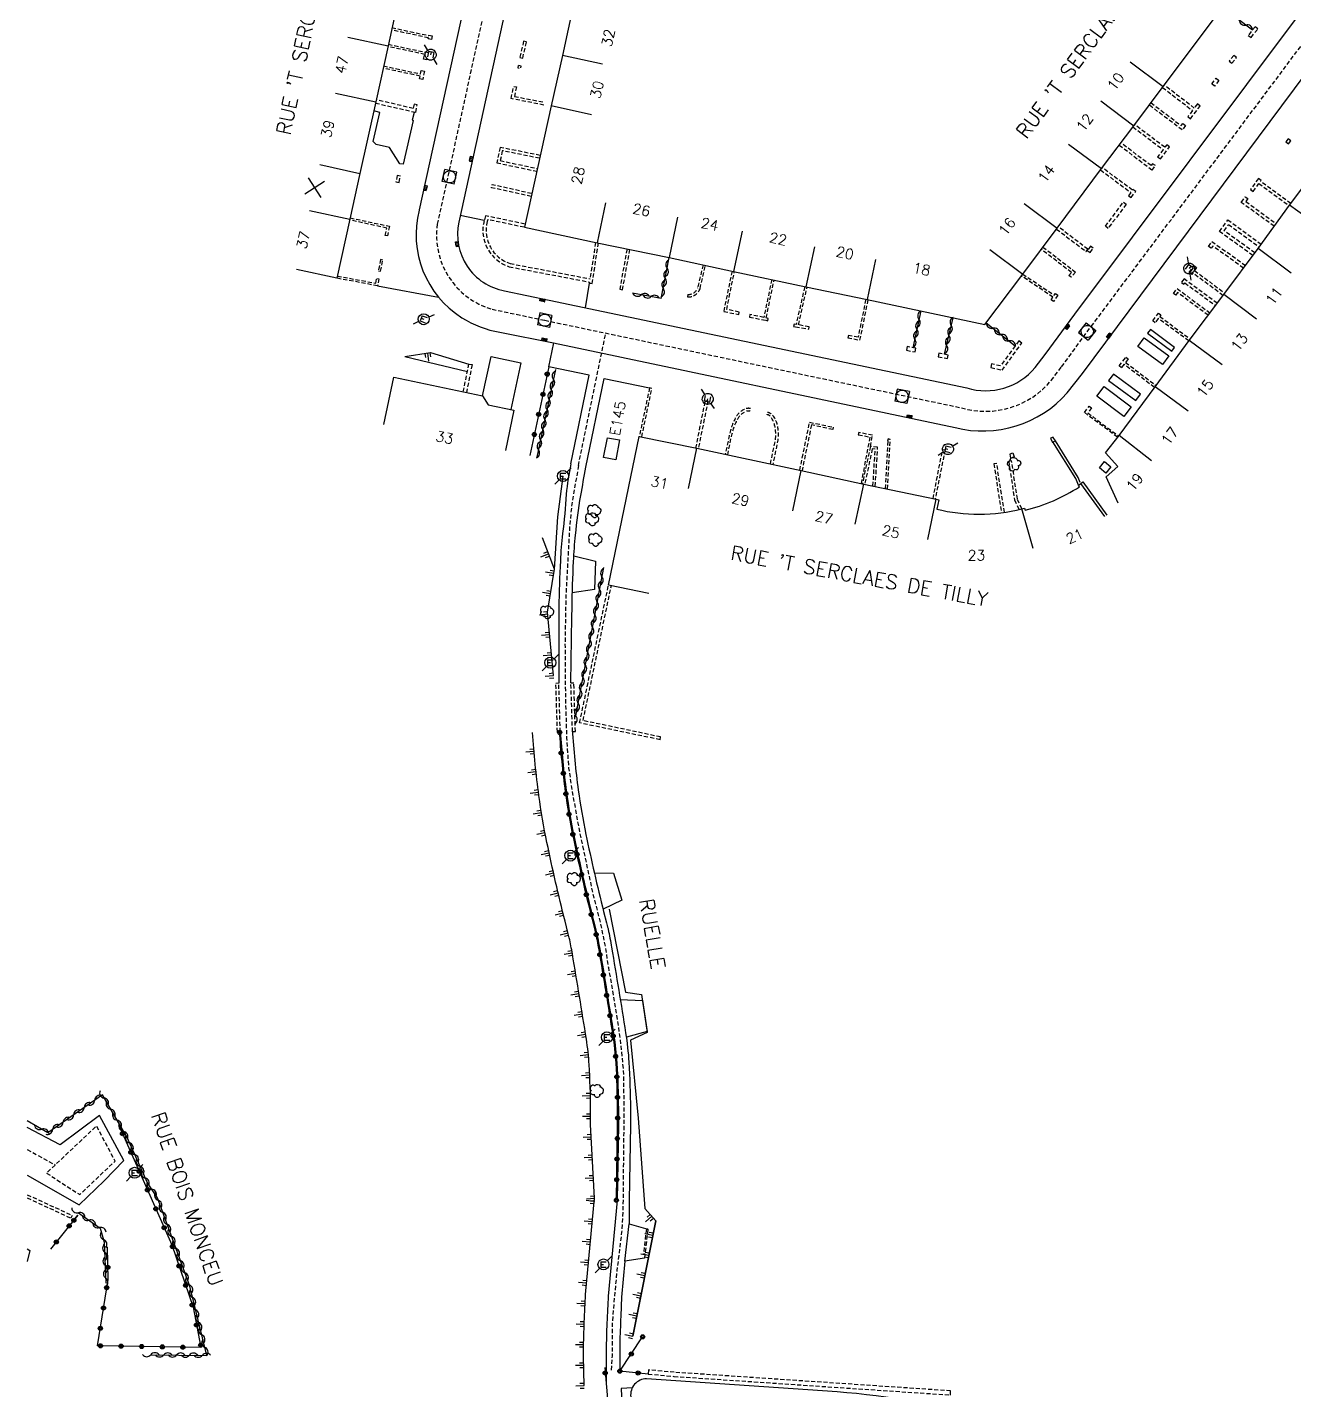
# Model space of a CAD drawing. Header units: millimetres. Extents: x 155999 to 157000, y 121000 to 122000.
# Drawn here: x 156000 to 156154, y 121609.1 to 121774.8 of the extents above; entities that cross this region are included whole.
import ezdxf
from ezdxf.enums import TextEntityAlignment as Align

# ---------------------------------------------------------------- set-up
doc = ezdxf.new("R2010")
doc.units = ezdxf.units.MM
doc.linetypes.add('DASHED', pattern=[0.75, 0.5, -0.25])
doc.layers.get('0').update_dxf_attribs({"linetype": 'CONTINUOUS'})
for name, color, linetype in [('W0001', 6, 'DASHED'), ('W0008', 7, 'CONTINUOUS'), ('W0017', 7, 'CONTINUOUS'), ('W0100', 7, 'CONTINUOUS'), ('W0112', 1, 'DASHED'), ('W0211', 2, 'CONTINUOUS'), ('W0300', 7, 'CONTINUOUS'), ('W0302', 3, 'CONTINUOUS'), ('W0310', 3, 'CONTINUOUS'), ('W0322', 7, 'CONTINUOUS'), ('W0334', 7, 'CONTINUOUS'), ('W0400', 7, 'CONTINUOUS'), ('W0420', 7, 'CONTINUOUS'), ('W0471', 7, 'CONTINUOUS'), ('W0984', 7, 'CONTINUOUS'), ('W0989', 7, 'CONTINUOUS'), ('W0991', 7, 'CONTINUOUS'), ('W1102', 7, 'CONTINUOUS')]:
    doc.layers.add(name, color=color, linetype=linetype)
doc.styles.get("Standard").update_dxf_attribs({"font": 'romans.shx', "width": 0.85})

# ---------------------------------------------------------------- blocks, each defined once
blk = doc.blocks.new('t322o')
at = {"color": 0, "linetype": 'Continuous'}
for radius in [0.25, 0.15]:
    blk.add_circle((0, 0), radius, dxfattribs=at)
blk = doc.blocks.new('t310o')
at = {"color": 0, "linetype": 'Continuous'}
for centre, start, end in [((-0.5, 0.38), 216.8699, 323.1304), ((0.5, -0.37), 36.8699, 143.1303)]:
    blk.add_arc(centre, 0.625, start, end, dxfattribs=at)
blk = doc.blocks.new('t211o')
at = {"color": 0, "linetype": 'Continuous'}
for p, q in [((-0.29, 0.5), (-0.29, 0)), ((0, 1), (0, 0)), ((0.29, 0.5), (0.29, 0))]:
    blk.add_line(p, q, dxfattribs=at)
blk = doc.blocks.new('T471')
for p, q in [((-0.333334, 0.333334), (-0.333334, -0.333334)), ((-0.333334, 0.333334), (0.333334, 0.333334)), ((-0.333334, 0), (0, 0)), ((0.500001, 0.500001), (1.000002, 1.000002)), ((-0.500001, -0.500001), (-1.000002, -1.000002)), ((-0.333334, -0.333334), (0.333334, -0.333334))]:
    blk.add_line(p, q)
blk.add_ellipse((0, 0), major_axis=(0.471405, 0.471405), ratio=1, start_param=5.4977871438, end_param=11.780972451)
blk = doc.blocks.new('T300')
for p, q in [((-0.8, 0.51), (-0.86, 0.34)), ((-0.86, 0.34), (-0.86, 0.17)), ((-0.86, 0.17), (-0.74, 0.06)), ((-0.69, 0.63), (-0.8, 0.51)), ((-0.8, -0.06), (-0.74, 0.06)), ((-0.74, 0.06), (-0.69, 0.11)), ((-0.57, 0.69), (-0.69, 0.63)), ((-0.46, 0.69), (-0.57, 0.69)), ((-0.29, 0.63), (-0.46, 0.69)), ((-0.29, 0.63), (-0.17, 0.74)), ((-0.23, 0.57), (-0.29, 0.63)), ((-0.17, 0.74), (-0.06, 0.8)), ((-0.06, 0.8), (0.06, 0.8)), ((0.06, 0.8), (0.23, 0.74)), ((0.23, 0.74), (0.34, 0.63)), ((0.34, 0.63), (0.4, 0.51)), ((0.46, 0.46), (0.34, 0.46)), ((0.4, 0.51), (0.4, 0.46)), ((0.57, 0.4), (0.46, 0.46)), ((0.57, 0.4), (0.69, 0.29)), ((0.69, 0.29), (0.74, 0.17)), ((0.74, 0.06), (0.69, -0.17)), ((0.74, 0.17), (0.74, 0.06)), ((-0.8, -0.17), (-0.8, -0.06)), ((-0.8, -0.23), (-0.8, -0.17)), ((-0.74, -0.34), (-0.8, -0.23)), ((-0.69, -0.4), (-0.74, -0.34)), ((-0.51, -0.46), (-0.69, -0.4)), ((-0.4, -0.46), (-0.51, -0.46)), ((-0.4, -0.46), (-0.34, -0.46)), ((-0.34, -0.46), (-0.34, -0.4)), ((-0.34, -0.51), (-0.34, -0.46)), ((-0.29, -0.63), (-0.34, -0.51)), ((-0.17, -0.74), (-0.29, -0.63)), ((-0.06, -0.8), (-0.17, -0.74)), ((0.06, -0.8), (-0.06, -0.8)), ((0.17, -0.74), (0.06, -0.8)), ((0.23, -0.69), (0.17, -0.74)), ((0.29, -0.46), (0.23, -0.46)), ((0.29, -0.63), (0.23, -0.69)), ((0.46, -0.4), (0.29, -0.46)), ((0.34, -0.51), (0.29, -0.63)), ((0.34, -0.51), (0.34, -0.46)), ((0.57, -0.34), (0.46, -0.4)), ((0.63, -0.29), (0.57, -0.34)), ((0.69, -0.17), (0.63, -0.29))]:
    blk.add_line(p, q)
blk = doc.blocks.new('t991o')
at = {"color": 0, "linetype": 'Continuous'}
for p, q in [((-1, 1), (1, -1)), ((-1, -1), (1, 1))]:
    blk.add_line(p, q, dxfattribs=at)
blk = doc.blocks.new('T400')
for p, q in [((-0.15, 0.3), (0.15, 0.3)), ((-0.15, -0.25), (-0.15, 0.3)), ((-0.15, 0.15), (0.15, 0.15)), ((-0.15, 0), (0.15, 0)), ((0.15, 0.3), (0.15, -0.25)), ((-0.15, -0.15), (0.15, -0.15)), ((-0.15, -0.25), (-0.15, -0.3)), ((-0.15, -0.3), (0.15, -0.3)), ((0.15, -0.3), (0.15, -0.25))]:
    blk.add_line(p, q)
blk = doc.blocks.new('T420')
for p, q in [((0.75, 0.75), (-0.75, 0.75)), ((-0.75, 0.75), (-0.75, -0.75)), ((0.75, 0.75), (0.75, -0.75)), ((0.75, -0.75), (-0.75, -0.75))]:
    blk.add_line(p, q)
blk.add_ellipse((0, 0), major_axis=(-0.53, 0.53), ratio=1, start_param=3.926991, end_param=10.210176)
blk = doc.blocks.new('t112o')
at = {"color": 0, "linetype": 'Continuous'}
for p, q in [((-0.5, 0.5), (0.5, 0.5)), ((-0.5, -0.5), (-0.5, 0.5)), ((0.5, 0.5), (0.5, -0.5)), ((0.5, -0.5), (-0.5, -0.5))]:
    blk.add_line(p, q, dxfattribs=at)

msp = doc.modelspace()

# ---------------------------------------------------------------- linework, layer by layer
at = {"layer": 'W0001'}
msp.add_lwpolyline([(156061.41, 121803.59), (156058.3, 121789.38), (156049.85, 121750.81, 0.375332), (156056.52, 121740.48), (156062.93, 121739.13), (156113.59, 121728.49, 0.300213), (156124.48, 121731.83), (156125.74, 121733.49), (156129.35, 121738.39), (156157.49, 121776.01)], format="xyb", dxfattribs=at)
at = {"layer": 'W0001', "flags": 128}
for points in [[(156067, 121721.47), (156070.33, 121737.58)], [(156067, 121721.47), (156066.16, 121716.47), (156065.94, 121714.15), (156065.71, 121709.95), (156065.47, 121705.36), (156065.37, 121699.79), (156065.42, 121693.37), (156065.57, 121688.34), (156065.81, 121684.68), (156066.3, 121681.55), (156067.08, 121677.22), (156068.79, 121669.27), (156069.68, 121665.82), (156070.21, 121663.23), (156070.65, 121660.45), (156071.39, 121656.16), (156072.07, 121651.81), (156072.46, 121647.92), (156072.51, 121644.55), (156072.51, 121640.5), (156072.46, 121636.01), (156072.41, 121630.79), (156072.26, 121628.3), (156071.68, 121623.62), (156071.38, 121620.39), (156071.09, 121616.83), (156071.09, 121613.27), (156070.99, 121611.46)]]:
    msp.add_lwpolyline(points, dxfattribs=at)
msp.add_lwpolyline([(156002.35, 121635.47), (156006.38, 121632.85), (156010.69, 121636.93), (156008.42, 121641.2), (156002.35, 121635.47)], close=True, dxfattribs=at)
at = {"layer": 'W0001'}
msp.add_lwpolyline([(156000, 121638.32), (156003.41, 121636.47)], dxfattribs=at)
at = {"layer": 'W0008'}
for points in [[(156059.09, 121804.67), (156056.07, 121790.95), (156047.66, 121752.57), (156047.64, 121752.51, 0.326865), (156052.84, 121739.45, 0.098692), (156057.47, 121737.68), (156063.97, 121736.4), (156112.8, 121726.08, 0.277961), (156126.43, 121730.3), (156128.3, 121732.67), (156132.52, 121738.38), (156159.71, 121774.87)], [(156063.73, 121802.52), (156060.74, 121788.85), (156052.46, 121751.06, 0.424832), (156058.02, 121742.72), (156063.45, 121741.57), (156114.21, 121730.91, 0.30179), (156122.52, 121733.38), (156123.74, 121734.98), (156127.35, 121739.88), (156155.28, 121777.15)], [(156345.78, 121503.64), (156342.07, 121505.23), (156283.53, 121530.18), (156277.05, 121533.01), (156270.59, 121535.91), (156243.04, 121548.62), (156237.1, 121551.48), (156227.89, 121556.69), (156198.84, 121574.11), (156177.64, 121586.88, 0.078565), (156158.2, 121595.14), (156129.17, 121602.61), (156117.25, 121605.66, 0.044747), (156098.45, 121608.87), (156075.3, 121610.46, 0.451878), (156073.37, 121608.25), (156073.85, 121599.33, 0.39705), (156075.5, 121597.53), (156075.5, 121597.53), (156079.7, 121597.72, 0.07911), (156082.84, 121598.28, 0.099306), (156084.07, 121598.97), (156087.26, 121601.45)]]:
    msp.add_lwpolyline(points, format="xyb", dxfattribs=at)
msp.add_lwpolyline([(156000, 121635.22), (156006.3, 121631.62), (156009.37, 121634.51), (156011.74, 121637), (156008.8, 121642.45), (156004, 121638.9), (156000, 121641.02)], dxfattribs=at)
at = {"layer": 'W0017', "flags": 128}
for points in [[(156066.1, 121721.67, 0.022119), (156065.5, 121718, -0.026746), (156065.06, 121713.2, 0.013651), (156064.81, 121709.9, 0.007777), (156064.62, 121704.2), (156064.61, 121703.1), (156064.62, 121695.01)], [(156066.09, 121695.05), (156066.21, 121703.07), (156066.23, 121704.17, -0.007777), (156066.41, 121709.82, -0.013651), (156066.65, 121713.03, -0.014843), (156067.29, 121717.82, 0.003361), (156067.9, 121721.27)], [(156064.8, 121689.09, 0.007019), (156065.1, 121685.52, 0.008756), (156065.54, 121681.82, 0.017917), (156066.48, 121676.33, 0.010313), (156068.65, 121666.91), (156069, 121665.54, -0.000166), (156069.17, 121664.83, -0.012668), (156069.6, 121662.67, -0.002633), (156071.3, 121652.28, -0.023759), (156071.67, 121648.84, -0.014736), (156071.86, 121643.27), (156071.86, 121641.36), (156071.71, 121632.13), (156070.62, 121620.5), (156070.56, 121619.36, 0.003368), (156070.42, 121616.01, 0.006766), (156070.39, 121614.35, 0.001516), (156070.38, 121613.49, 0.004993), (156070.38, 121613.23), (156070.39, 121609.68)], [(156066.26, 121689.32, 0.008756), (156066.56, 121685.66, 0.008756), (156066.99, 121682.01, 0.017917), (156067.91, 121676.63, 0.010313), (156070.07, 121667.27), (156070.42, 121665.9, -0.000166), (156070.6, 121665.19, -0.00708), (156070.61, 121665.13, -0.012668), (156071.04, 121662.91, -0.002633), (156072.74, 121652.51, -0.023759), (156073.14, 121648.93, -0.014736), (156073.32, 121643.27), (156073.33, 121641.35), (156073.17, 121632.14), (156073.16, 121629.28)], [(156075.09, 121625.61), (156075.02, 121625.12), (156072.66, 121624.76), (156072.26, 121620.39), (156072.21, 121619.28, 0.003368), (156072.07, 121615.96, 0.006766), (156072.03, 121614.34, 0.001516), (156072.03, 121613.48, 0.004993), (156072.03, 121613.26), (156072.04, 121611.39)]]:
    msp.add_lwpolyline(points, format="xyb", dxfattribs=at)
for points in [[(156066.45, 121710.5), (156069.06, 121709.84), (156068.94, 121706.42), (156066.25, 121706.02)], [(156068.94, 121671.96), (156071.27, 121671.93), (156072.3, 121668.63), (156070, 121667.56)], [(156072.09, 121656.57), (156074.79, 121656.46), (156075.38, 121652.68), (156072.83, 121651.97)], [(156072.66, 121624.76), (156073.16, 121629.28), (156075.44, 121628.63)]]:
    msp.add_lwpolyline(points, dxfattribs=at)
at = {"layer": 'W0100'}
for p, q in [((156000, 121626.27), (156000.32, 121626.06)), ((156000.32, 121626.06), (156000, 121624.73))]:
    msp.add_line(p, q, dxfattribs=at)
for points in [[(156051.61, 121807.63), (156050, 121800.85), (156048.57, 121794.17), (156047.03, 121787.15), (156045.64, 121780.78), (156043.86, 121772.51), (156042.37, 121765.7), (156040.43, 121756.96), (156039.2, 121751.42), (156037.64, 121744.25), (156032.75, 121745.31)], [(156071.46, 121801.19), (156068.95, 121789.41), (156067.7, 121783.58), (156066.43, 121777.72), (156065.06, 121771.32), (156063.7, 121765.19), (156060.43, 121750.44), (156069.29, 121748.53), (156078.04, 121746.75), (156085.85, 121745.08), (156094.65, 121743.19), (156102.11, 121741.64), (156116.41, 121738.62), (156121.01, 121744.75), (156125.21, 121750.34), (156130.59, 121757.58), (156134.51, 121762.77), (156138.09, 121767.55), (156145.29, 121777.17), (156148.93, 121781.98)], [(156132.6, 121716.89), (156131.16, 121720.11), (156132.56, 121721.37), (156131.06, 121723.02), (156132.73, 121725.14), (156137.1, 121731.06), (156141.25, 121736.68), (156145.45, 121742.27), (156149.63, 121747.87), (156153.46, 121753.14), (156162.17, 121764.72), (156166.72, 121770.82)]]:
    msp.add_lwpolyline(points, dxfattribs=at)
at = {"layer": 'W0100', "flags": 128}
for points in [[(156043.35, 121726.45), (156044.58, 121732.22), (156055.34, 121729.93), (156056.03, 121728.86), (156059.16, 121728.19), (156058.12, 121723.3)], [(156075.56, 121705.94), (156070.66, 121706.95), (156073.39, 121720.12)]]:
    msp.add_lwpolyline(points, dxfattribs=at)
at = {"layer": 'W0100'}
msp.add_lwpolyline([(156070.07, 121722.45), (156070.52, 121724.86), (156072, 121724.59), (156071.55, 121722.18)], close=True, dxfattribs=at)
msp.add_lwpolyline([(156073.39, 121720.12), (156074.4, 121725.02), (156081.4, 121723.57), (156094.1, 121720.88), (156101.71, 121719.22), (156110.51, 121717.39), (156110.8, 121717.31), (156110.56, 121716.18, 0.121919), (156120.91, 121716.22), (156121.25, 121716.3), (156121.32, 121716.05, 0.082181), (156127.92, 121718.9), (156127.78, 121719.08), (156128.07, 121719.29), (156128.31, 121719.48), (156131.26, 121715.45)], format="xyb", dxfattribs=at)
at = {"layer": 'W0112'}
for p, q in [((156067.15, 121690.19), (156070.66, 121706.95)), ((156067.57, 121690.47), (156071.01, 121706.88)), ((156064.62, 121695.01), (156064.27, 121695)), ((156064.45, 121689.08), (156064.27, 121695)), ((156064.8, 121689.09), (156064.62, 121695.01)), ((156066.09, 121695.05), (156066.45, 121695.06)), ((156066.28, 121689.13), (156066.09, 121695.05)), ((156066.63, 121689.14), (156066.45, 121695.06)), ((156076.93, 121688.14), (156067.15, 121690.19)), ((156077, 121688.48), (156067.57, 121690.47)), ((156064.8, 121689.09), (156064.45, 121689.08)), ((156066.28, 121689.13), (156066.63, 121689.14)), ((156076.93, 121688.14), (156077, 121688.48)), ((156005.45, 121630.33), (156005.3, 121630)), ((156075.26, 121628.65), (156074.91, 121625.63)), ((156075.44, 121628.63), (156075.09, 121625.61)), ((156075.44, 121628.63), (156075.26, 121628.65)), ((156075.09, 121625.61), (156074.91, 121625.63))]:
    msp.add_line(p, q, dxfattribs=at)
for points in [[(156044.33, 121774.71), (156048.82, 121773.74), (156048.83, 121773.81), (156049.22, 121773.73), (156049.13, 121773.25), (156048.74, 121773.33), (156048.77, 121773.46), (156044.27, 121774.43)], [(156043.89, 121772.69), (156048.38, 121771.72), (156048.38, 121771.76), (156048.78, 121771.68), (156048.58, 121770.8), (156048.19, 121770.88), (156048.32, 121771.45), (156043.84, 121772.42)], [(156043.32, 121770.06), (156047.81, 121769.08), (156047.9, 121769.49), (156048.29, 121769.41), (156048.08, 121768.41), (156047.69, 121768.5), (156047.75, 121768.81), (156043.26, 121769.78)], [(156062.81, 121765.3), (156058.82, 121766.08), (156059.14, 121767.57), (156059.48, 121767.5), (156059.23, 121766.35), (156062.88, 121765.64)], [(156138.01, 121767.44), (156141.66, 121764.64), (156141.08, 121763.89), (156141.41, 121763.63), (156142.59, 121765.18), (156142.26, 121765.43), (156141.87, 121764.92), (156138.22, 121767.72)], [(156042.34, 121765.54), (156047.23, 121764.41), (156047.41, 121765.34), (156047.02, 121765.41), (156046.92, 121764.89), (156042.43, 121765.93)], [(156136.61, 121765.57), (156140.29, 121762.8), (156140.49, 121763.06), (156140.82, 121762.81), (156140.41, 121762.27), (156136.4, 121765.29)], [(156134.41, 121762.64), (156138.09, 121759.88), (156137.42, 121758.99), (156137.76, 121758.74), (156138.86, 121760.22), (156138.52, 121760.47), (156138.29, 121760.16), (156134.62, 121762.92)], [(156062.36, 121759.17), (156057.48, 121760.15), (156057.09, 121758.28), (156061.94, 121757.24)], [(156062.29, 121758.83), (156057.75, 121759.74), (156057.5, 121758.55), (156062.01, 121757.58)], [(156132.74, 121760.43), (156136.76, 121757.39), (156137.14, 121757.93), (156136.79, 121758.17), (156136.62, 121757.93), (156132.95, 121760.71)], [(156130.46, 121757.41), (156134.16, 121754.68), (156133.87, 121754.28), (156134.21, 121754.04), (156134.75, 121754.79), (156134.41, 121755.04), (156134.36, 121754.96), (156130.67, 121757.69)], [(156136.41, 121757.63), (156136.42, 121757.64)], [(156136.97, 121757.67), (156136.96, 121757.68)], [(156153.59, 121753.32), (156149.92, 121756.03), (156149.99, 121756.13), (156149.67, 121756.36), (156148.7, 121755.04), (156149.02, 121754.8), (156149.73, 121755.77), (156153.4, 121753.07)], [(156151.58, 121750.56), (156147.59, 121753.47), (156148.07, 121754.16), (156148.4, 121753.93), (156148.14, 121753.57), (156151.82, 121750.88)], [(156039.24, 121751.59), (156044.02, 121750.56), (156043.79, 121749.39), (156043.52, 121749.45), (156043.7, 121750.35), (156039.18, 121751.33)], [(156149, 121747.02), (156144.94, 121749.91), (156145.97, 121751.35), (156149.99, 121748.36)], [(156125.12, 121750.22), (156128.73, 121747.48), (156128.94, 121747.76), (156125.33, 121750.5)], [(156149.24, 121747.34), (156145.5, 121750), (156146.05, 121750.78), (156149.75, 121748.03)], [(156069.09, 121748.58), (156068.42, 121744.18)], [(156123.48, 121748.04), (156127.43, 121745), (156126.9, 121744.36), (156126.63, 121744.59), (156126.93, 121744.95), (156123.27, 121747.76)], [(156147.85, 121745.48), (156144.11, 121748.15), (156143.92, 121747.89), (156143.6, 121748.12), (156144.02, 121748.71), (156148.09, 121745.8)], [(156072.91, 121747.8), (156072.02, 121742.9), (156072.36, 121742.84), (156073.26, 121747.73)], [(156085.68, 121745.12), (156084.67, 121740.22), (156086.49, 121739.82), (156086.56, 121740.12), (156085.03, 121740.45), (156085.97, 121745.06)], [(156121.02, 121744.75), (156124.85, 121742.18), (156124.99, 121742.39), (156125.29, 121742.2), (156124.77, 121741.43), (156124.48, 121741.62), (156124.69, 121741.95), (156120.86, 121744.52)], [(156145.36, 121742.15), (156141.69, 121744.88), (156141.57, 121744.7), (156141.24, 121744.93), (156141.83, 121745.78), (156142.16, 121745.55), (156141.9, 121745.18), (156145.57, 121742.44)], [(156037.7, 121744.51), (156042.37, 121743.64), (156042.48, 121744.23), (156042.75, 121744.19), (156042.59, 121743.32), (156037.64, 121744.25)], [(156090.5, 121744.08), (156089.54, 121739.48), (156087.86, 121739.82), (156087.8, 121739.52), (156089.77, 121739.13), (156090.01, 121739.07), (156090.08, 121739.37), (156089.83, 121739.42)], [(156089.83, 121739.42), (156090.79, 121744.02)], [(156094.51, 121743.22), (156093.47, 121738.63), (156093.22, 121738.68), (156093.16, 121738.39), (156093.4, 121738.34), (156095.02, 121738.05), (156095.07, 121738.34), (156093.76, 121738.58), (156094.8, 121743.16)], [(156144.66, 121741.22), (156140.63, 121744.16), (156140.32, 121743.74), (156140.6, 121743.53), (156140.71, 121743.67), (156144.45, 121740.94)], [(156101.94, 121741.68), (156101, 121737.07), (156099.82, 121737.3), (156099.76, 121737), (156101.23, 121736.72), (156102.23, 121741.62)], [(156143.56, 121739.76), (156139.85, 121742.5), (156139.62, 121742.18), (156139.34, 121742.39), (156139.78, 121742.99), (156143.77, 121740.04)], [(156141.21, 121736.63), (156137.5, 121739.35), (156137.12, 121738.84), (156136.84, 121739.05), (156137.54, 121740.01), (156137.82, 121739.8), (156137.67, 121739.6), (156141.39, 121736.87)], [(156053, 121730.42), (156053.69, 121733.81), (156054.08, 121733.74), (156053.39, 121730.34)], [(156137.03, 121730.97), (156133.33, 121733.78), (156133.02, 121733.37), (156132.74, 121733.58), (156133.56, 121734.66), (156133.84, 121734.45), (156133.51, 121734.02), (156137.21, 121731.21)], [(156074.7, 121724.96), (156075.94, 121730.85), (156075.65, 121730.91), (156074.4, 121725.02)], [(156081.28, 121723.59), (156082.45, 121729.4), (156082.75, 121729.34), (156081.57, 121723.53)], [(156132.55, 121724.91), (156128.53, 121727.92), (156129.09, 121728.71), (156129.38, 121728.51), (156128.92, 121727.87), (156132.67, 121725.07)], [(156093.92, 121720.92), (156095.11, 121726.75), (156097.99, 121726.13), (156097.93, 121725.85), (156095.33, 121726.41), (156094.19, 121720.86)], [(156102.5, 121723.79), (156102.76, 121725.16), (156101.09, 121725.49), (156101.03, 121725.22), (156102.44, 121724.94), (156101.36, 121719.3)], [(156103.09, 121718.94), (156103.38, 121723.71), (156102.5, 121723.79), (156101.52, 121719.26)], [(156102.81, 121718.99), (156103.08, 121723.46), (156102.72, 121723.49), (156101.8, 121719.21)], [(156104.58, 121718.63), (156104.92, 121724.66), (156104.64, 121724.71), (156104.59, 121724.44), (156104.62, 121724.43), (156104.3, 121718.68)], [(156110.11, 121717.47), (156111.29, 121723.44), (156111.57, 121723.39), (156110.38, 121717.42)], [(156118.79, 121715.79), (156117.85, 121721.74), (156117.5, 121721.68), (156118.43, 121715.74)], [(156120.9, 121716.21), (156120.37, 121717.41), (156119.66, 121722.06), (156119.31, 121722.01), (156120.02, 121717.31), (156120.54, 121716.13)], [(156000, 121632.84), (156005.45, 121630.33)], [(156000, 121632.45), (156005.3, 121630)]]:
    msp.add_lwpolyline(points, dxfattribs=at)
for points in [[(156148.44, 121773.77), (156148.77, 121773.51), (156149.6, 121774.56), (156149.27, 121774.82)], [(156060.68, 121772.97), (156060.34, 121773.05), (156059.89, 121771.09), (156060.23, 121771.01)], [(156146.12, 121770.65), (156146.45, 121770.38), (156147, 121771.06), (156146.67, 121771.33)], [(156144.32, 121767.6), (156143.99, 121767.86), (156144.54, 121768.55), (156144.87, 121768.3)], [(156153.01, 121760.83), (156153.33, 121760.59), (156153.6, 121760.94), (156153.29, 121761.19)], [(156045.37, 121756.66), (156044.98, 121756.75), (156044.82, 121755.98), (156045.21, 121755.9)], [(156133.6, 121753.24), (156131.39, 121750.3), (156131.06, 121750.56), (156133.26, 121753.49)], [(156129.2, 121747.36), (156129.59, 121747.89), (156129.25, 121748.14), (156128.86, 121747.61)], [(156042.69, 121745.15), (156042.96, 121745.1), (156043.22, 121746.46), (156042.95, 121746.51)], [(156120.55, 121736.63), (156118.31, 121733.58), (156117.22, 121733.82), (156117.12, 121733.38), (156118.5, 121733.08), (156120.91, 121736.36)], [(156107.96, 121735.29), (156108.04, 121735.74), (156106.97, 121735.93), (156106.89, 121735.49)], [(156111.87, 121734.47), (156111.95, 121734.91), (156110.8, 121735.14), (156110.72, 121734.7)], [(156124.99, 121724.46), (156124.71, 121724.92), (156124.39, 121724.81), (156124.59, 121724.32)], [(156119.58, 121722.37), (156119.49, 121722.89), (156119.81, 121723.02), (156119.98, 121722.53)], [(156075.49, 121611.04), (156078.62, 121610.75), (156112.22, 121608.49), (156112.25, 121608.99), (156078.66, 121611.25), (156075.54, 121611.54)]]:
    msp.add_lwpolyline(points, close=True, dxfattribs=at)
at = {"layer": 'W0112', "flags": 128}
msp.add_lwpolyline([(156059.69, 121770.11), (156059.62, 121769.82), (156059.96, 121769.74), (156060.03, 121770.02)], close=True, dxfattribs=at)
msp.add_lwpolyline([(156061.26, 121754.18), (156056.43, 121755.25), (156056.52, 121755.64), (156061.34, 121754.57)], dxfattribs=at)
at = {"layer": 'W0112'}
for points in [[(156060.51, 121750.83), (156055.69, 121751.84), (156055.54, 121751.25, 0.397118), (156058.6, 121745.64), (156068.36, 121743.78), (156068.34, 121743.66), (156068.69, 121743.6), (156069.43, 121748.51)], [(156060.43, 121750.44), (156055.98, 121751.37), (156055.92, 121751.15, 0.395467), (156058.7, 121746.03), (156068.42, 121744.18)], [(156082.15, 121745.87), (156081.5, 121743.07, -0.325806), (156080.3, 121742.27), (156080.28, 121741.97, 0.329507), (156081.79, 121742.99), (156082.44, 121745.81)]]:
    msp.add_lwpolyline(points, format="xyb", dxfattribs=at)
at = {"layer": 'W0112', "flags": 128}
for points in [[(156085.15, 121722.77), (156085.58, 121724.87, -0.074784), (156086.41, 121727.22, -0.166897), (156087.43, 121728.09, -0.169682), (156087.84, 121728.11), (156087.93, 121728.39, 0.169974), (156087.32, 121728.37, 0.167674), (156086.15, 121727.37, 0.074917), (156085.29, 121724.93), (156084.86, 121722.83)], [(156090.35, 121721.67), (156090.95, 121724.6, 0.069289), (156090.95, 121725.84, 0.142746), (156090.33, 121727.47, 0.150584), (156089.93, 121727.67), (156089.98, 121727.97, -0.156192), (156090.55, 121727.66, -0.143742), (156091.25, 121725.87, -0.069367), (156091.24, 121724.55), (156090.64, 121721.61)]]:
    msp.add_lwpolyline(points, format="xyb", dxfattribs=at)
at = {"layer": 'W0211'}
for points in [[(156045.9, 121734.72), (156049.02, 121735.2), (156053.69, 121733.81)], [(156045.9, 121734.72), (156053.5, 121732.89)]]:
    msp.add_lwpolyline(points, dxfattribs=at)
at = {"layer": 'W0211', "flags": 128}
for points in [[(156063.97, 121695.97), (156063.25, 121703.64), (156064.08, 121708.88), (156062.63, 121712.7)], [(156073.63, 121615.66), (156076.4, 121629.67), (156075.09, 121631.18)]]:
    msp.add_lwpolyline(points, dxfattribs=at)
msp.add_lwpolyline([(156068.97, 121632.4), (156068.49, 121641.38), (156068.48, 121643.26, 0.014736), (156068.31, 121648.63, 0.023759), (156067.97, 121651.76, 0.002633), (156066.27, 121662.11, 0.012426), (156065.89, 121664.05, 0.000157), (156065.73, 121664.72), (156065.38, 121666.08, -0.010313), (156063.18, 121675.64, -0.017917), (156062.2, 121681.37, -0.008756), (156061.75, 121685.18, -0.008756), (156061.44, 121689.01, -0.008756)], format="xyb", dxfattribs=at)
at = {"layer": 'W0302', "flags": 128}
for points in [[(156064.08, 121708.88), (156064.51, 121715.25), (156065.13, 121720.2)], [(156070.74, 121667.53), (156072.71, 121657.44), (156074.68, 121657.17), (156075.36, 121652.55), (156073.32, 121651.62), (156074.28, 121642.16), (156075.09, 121631.18), (156076.4, 121629.67), (156073.63, 121615.66)]]:
    msp.add_lwpolyline(points, dxfattribs=at)
msp.add_lwpolyline([(156067.7, 121609.63), (156067.63, 121613.18, -0.004993), (156067.63, 121613.49, -0.001516), (156067.63, 121614.37, -0.006766), (156067.67, 121616.11, -0.003368), (156067.81, 121619.49), (156067.87, 121620.7), (156068.97, 121632.4)], format="xyb", dxfattribs=at)
at = {"layer": 'W0310'}
for points in [[(156148.96, 121774.42), (156145.29, 121777.17)], [(156077.08, 121741.79), (156078.03, 121746.76)], [(156077.08, 121741.79), (156073.57, 121742.42)], [(156108.62, 121740.27), (156107.67, 121735.8)], [(156111.52, 121735), (156112.54, 121739.44)], [(156116.56, 121738.82), (156120.1, 121736.03)], [(156064.22, 121733.17), (156061.94, 121722.51)], [(156015.02, 121613.38), (156021.85, 121613.31), (156019.76, 121621.73), (156015.83, 121632.44), (156014.61, 121634.27), (156012.13, 121639.8), (156009.13, 121644.98), (156002.51, 121640.37), (156000, 121641.81)]]:
    msp.add_lwpolyline(points, dxfattribs=at)
at = {"layer": 'W0310', "flags": 128}
for points in [[(156066.7, 121691.03), (156070.08, 121709.09)], [(156006.22, 121630.65), (156008.86, 121628.78), (156009.37, 121627.06), (156009.55, 121622.09)]]:
    msp.add_lwpolyline(points, dxfattribs=at)
at = {"layer": 'W0322'}
for points in [[(156063.4, 121733.49), (156061.1, 121722.68)], [(156075.49, 121611.04), (156072.04, 121611.39), (156074.81, 121615.56)], [(156070.2, 121611.83), (156070.62, 121607.07)]]:
    msp.add_lwpolyline(points, dxfattribs=at)
at = {"layer": 'W0322', "flags": 128}
msp.add_lwpolyline([(156071.62, 121632.17), (156071.77, 121641.36), (156071.76, 121643.26, 0.014736), (156071.58, 121648.84, 0.023759), (156071.21, 121652.27, 0.002633), (156069.51, 121662.65, 0.012668), (156069.09, 121664.8, 0.000166), (156068.91, 121665.52), (156068.56, 121666.89, -0.010313), (156066.39, 121676.31, -0.017917), (156065.45, 121681.8, -0.008756), (156065.01, 121685.51, -0.008756), (156064.71, 121689.22)], format="xyb", dxfattribs=at)
for points in [[(156011.08, 121641.38), (156017.56, 121626.76), (156020.15, 121619.15), (156021.12, 121614.27), (156008.56, 121614.47), (156009.82, 121622.54), (156009.74, 121626.52)], [(156005.66, 121629.73), (156006.16, 121630.37), (156002.83, 121626.22)]]:
    msp.add_lwpolyline(points, dxfattribs=at)
at = {"layer": 'W0334'}
for points in [[(156047.02, 121764.38), (156046.8, 121763.44), (156046.93, 121763.43), (156045.7, 121758.13), (156045.3, 121758.17), (156044.02, 121760.15), (156042.41, 121760.52), (156042.06, 121760.87), (156042.87, 121764.4), (156042.12, 121764.58)], [(156055.54, 121751.25), (156052.64, 121751.88)], [(156067.88, 121740.64), (156068.34, 121743.66)], [(156055.34, 121729.93), (156056.41, 121734.74), (156060.02, 121733.97), (156058.8, 121728.27)], [(156067.9, 121721.27), (156070.12, 121732.04), (156075.65, 121730.91)], [(156127.8, 121719.09), (156127.48, 121719.89), (156124.69, 121724.36)], [(156128, 121719.43), (156127.76, 121720.03), (156124.99, 121724.46)], [(156073.57, 121609.38), (156072.18, 121609.29), (156072.94, 121593.08), (156075.31, 121592.75), (156075.39, 121591.66)]]:
    msp.add_lwpolyline(points, dxfattribs=at)
at = {"layer": 'W0334', "flags": 128}
for points in [[(156042.59, 121743.32), (156050, 121741.93)], [(156066.1, 121721.67), (156068.33, 121732.45), (156063.4, 121733.49), (156064.01, 121736.4)]]:
    msp.add_lwpolyline(points, dxfattribs=at)
at = {"layer": 'W0334'}
for points in [[(156139.13, 121735.38), (156139.48, 121735.84), (156136.53, 121738.03), (156136.18, 121737.57)], [(156134.99, 121735.96), (156135.77, 121737.02), (156138.78, 121734.82), (156138, 121733.75)], [(156134.76, 121729.37), (156135.35, 121730.14), (156132.04, 121732.58), (156131.44, 121731.8)], [(156130.91, 121731.07), (156134.19, 121728.62), (156133.29, 121727.43), (156130.01, 121729.89)]]:
    msp.add_lwpolyline(points, close=True, dxfattribs=at)
at = {"layer": 'W1102'}
for p, q in [((156038.97, 121773.56), (156043.86, 121772.51)), ((156069.95, 121770.27), (156065.06, 121771.32)), ((156134.09, 121770.55), (156138.09, 121767.55)), ((156037.49, 121766.76), (156042.37, 121765.7)), ((156068.58, 121764.11), (156063.7, 121765.19)), ((156130.53, 121765.79), (156134.51, 121762.77)), ((156126.57, 121760.56), (156130.59, 121757.58)), ((156035.55, 121758.05), (156040.43, 121756.96)), ((156121.21, 121753.34), (156125.21, 121750.34)), ((156157.5, 121750.21), (156153.46, 121753.14)), ((156034.32, 121752.49), (156039.2, 121751.42)), ((156079.04, 121751.65), (156078.04, 121746.75)), ((156086.9, 121749.97), (156085.85, 121745.08)), ((156095.7, 121748.08), (156094.65, 121743.19)), ((156103.13, 121746.54), (156102.11, 121741.64)), ((156117.01, 121747.74), (156121.01, 121744.75)), ((156153.64, 121744.88), (156149.63, 121747.87)), ((156149.45, 121739.27), (156145.45, 121742.27)), ((156145.27, 121733.71), (156141.25, 121736.68)), ((156141.12, 121728.09), (156137.1, 121731.06)), ((156136.66, 121722.05), (156132.73, 121725.14)), ((156080.38, 121718.67), (156081.4, 121723.57)), ((156093.07, 121715.98), (156094.1, 121720.88)), ((156100.65, 121714.34), (156101.71, 121719.22)), ((156131.01, 121715.27), (156128.07, 121719.29)), ((156109.49, 121712.48), (156110.51, 121717.39)), ((156122.3, 121711.41), (156120.91, 121716.22))]:
    msp.add_line(p, q, dxfattribs=at)
at = {"layer": 'W1102', "flags": 128}
msp.add_lwpolyline([(156070.29, 121753.43), (156069.29, 121748.53)], dxfattribs=at)

# ---------------------------------------------------------------- block references
at = {"layer": 'W0112', "rotation": 140.6045199555151}
msp.add_blockref('t112o', (156131.04, 121721.25), dxfattribs=at)
at = {"layer": 'W0211'}
for p, rotation in [((156048.68, 121735.15), 188.7503356229807), ((156063.37, 121710.75), 110.757937750241), ((156064, 121708.38), 81.03458266605912), ((156063.61, 121705.91), 81.03458266605912), ((156063.27, 121703.44), 95.30788199268801), ((156063.5, 121700.95), 95.30788199268801), ((156063.73, 121698.46), 95.30788199268801), ((156063.97, 121695.97), 95.30788199268801), ((156061.6, 121686.76), 94.85598864496409), ((156061.84, 121684.27), 96.16136112733635), ((156062.14, 121681.79), 97.4667336095348), ((156062.5, 121679.31), 99.15491701979504), ((156062.94, 121676.85), 100.9217928572779), ((156063.44, 121674.4), 102.099734446693), ((156063.98, 121671.96), 102.7020769752874), ((156064.54, 121669.53), 103.3044195038817), ((156065.13, 121667.1), 103.906762032476), ((156065.74, 121664.67), 104.1561135521143), ((156066.25, 121662.23), 99.7704121415406), ((156066.67, 121659.76), 99.45789691899441), ((156067.07, 121657.3), 99.31407861036146), ((156067.48, 121654.83), 99.17026030172845), ((156067.87, 121652.36), 99.02644199309549), ((156068.21, 121649.88), 95.71722984330809), ((156068.38, 121647.39), 92.76465259742898), ((156068.46, 121644.89), 91.19606359384174), ((156068.49, 121642.39), 90.17016381411383), ((156068.57, 121639.89), 93.05720331614924), ((156068.7, 121637.4), 93.05720331614924), ((156068.84, 121634.9), 93.05720331614924), ((156068.94, 121632.07), 84.63337199520069), ((156068.97, 121632.4), 93.05720331614924), ((156075.93, 121630.21), 130.9292715673925), ((156068.7, 121629.58), 84.63337199520069), ((156068.47, 121627.09), 84.63337199520069), ((156076.05, 121627.92), 78.82743777539234), ((156075.56, 121625.47), 78.82743777539234), ((156068.24, 121624.6), 84.63337199520069), ((156068, 121622.11), 84.63337199520069), ((156075.08, 121623.02), 78.82743777539234), ((156074.6, 121620.56), 78.82743777539234), ((156067.82, 121619.62), 87.22799951903012), ((156067.71, 121617.12), 87.76837340854561), ((156074.11, 121618.11), 78.82743777539234), ((156073.63, 121615.66), 78.82743777539234), ((156067.64, 121614.63), 89.32322679233737), ((156067.65, 121612.13), 91.04218487610099), ((156067.7, 121609.63), 91.04218487610099)]:
    msp.add_blockref('t211o', p, dxfattribs=dict(at, rotation=rotation))
at = {"layer": 'W0300', "rotation": 98.59570364358065}
msp.add_blockref('T300', (156119.98, 121721.72), dxfattribs=at)
at = {"layer": 'W0300'}
for p in [(156068.97, 121715.93), (156068.71, 121714.93), (156069.1, 121712.45), (156063.25, 121703.64), (156066.49, 121671.19), (156069.28, 121645.45)]:
    msp.add_blockref('T300', p, dxfattribs=at)
at = {"layer": 'W0310'}
for p, rotation in [((156148.15, 121775.03), 143.1756145582796), ((156077.79, 121745.47), 79.0937306192986), ((156077.55, 121744.24), 79.0937306192986), ((156077.31, 121743.02), 79.0937306192986), ((156074.62, 121742.23), 169.7612771605165), ((156075.85, 121742.01), 169.7612771605165), ((156108.4, 121739.27), 258.0640024394423), ((156108.15, 121738.04), 258.0640024394423), ((156112.05, 121737.29), 77.04565648230455), ((156112.33, 121738.51), 77.04565648230455), ((156117.39, 121738.17), 321.7460919572986), ((156118.37, 121737.39), 321.7460919572986), ((156107.89, 121736.82), 258.0640024394423), ((156111.77, 121736.07), 77.04565648230455), ((156119.35, 121736.62), 321.7460919572986), ((156063.7, 121730.72), 257.9453655635518), ((156063.96, 121731.95), 257.9453655635518), ((156063.44, 121729.5), 257.9453655635518), ((156062.92, 121727.06), 257.9453655635518), ((156063.18, 121728.28), 257.9453655635518), ((156062.66, 121725.84), 257.9453655635518), ((156062.39, 121724.61), 257.9453655635518), ((156062.13, 121723.39), 257.9453655635518), ((156069.87, 121707.96), 79.42008946998429), ((156069.58, 121706.42), 79.42008946998429), ((156069.29, 121704.88), 79.42008946998429), ((156069, 121703.34), 79.42008946998429), ((156068.72, 121701.8), 79.42008946998429), ((156068.43, 121700.26), 79.42008946998429), ((156068.14, 121698.72), 79.42008946998429), ((156067.57, 121695.65), 79.42008946998429), ((156067.85, 121697.19), 79.42008946998429), ((156067.28, 121694.11), 79.42008946998429), ((156066.99, 121692.57), 79.42008946998429), ((156066.7, 121691.03), 79.42008946998429), ((156009.35, 121644.6), 120.0228817766736), ((156006.93, 121643.45), 214.8779222584608), ((156008.21, 121644.34), 214.8779222584608), ((156010.14, 121643.24), 120.0228817766736), ((156004.36, 121641.65), 214.8779222584608), ((156005.64, 121642.55), 214.8779222584608), ((156010.92, 121641.89), 120.0228817766736), ((156001.75, 121640.8), 150.1148425932168), ((156003.07, 121640.76), 214.8779222584608), ((156011.7, 121640.53), 120.0228817766736), ((156012.42, 121639.14), 114.2221780765318), ((156013.07, 121637.71), 114.2221780765318), ((156013.71, 121636.29), 114.2221780765318), ((156014.35, 121634.86), 114.2221780765318), ((156015.12, 121633.5), 123.5932250605962), ((156015.93, 121632.17), 110.1205387876462), ((156006.22, 121630.65), 324.6292184797499), ((156007.5, 121629.74), 324.6292184797499), ((156016.47, 121630.7), 110.1205387876462), ((156008.77, 121628.84), 324.6292184797499), ((156017.01, 121629.23), 110.1205387876462), ((156017.55, 121627.76), 110.1205387876462), ((156009.28, 121627.38), 286.6372671147379), ((156018.09, 121626.29), 110.1205387876462), ((156009.42, 121625.83), 272.0948084116454), ((156018.62, 121624.82), 110.1205387876462), ((156009.47, 121624.26), 272.0948084116454), ((156019.16, 121623.35), 110.1205387876462), ((156009.53, 121622.7), 272.0948084116454), ((156019.7, 121621.87), 110.1205387876462), ((156020.1, 121620.36), 103.9919434798573), ((156020.48, 121618.84), 103.9919434798573), ((156020.85, 121617.32), 103.9919434798573), ((156021.23, 121615.8), 103.9919434798573), ((156021.61, 121614.28), 103.9919434798573), ((156015.02, 121613.38), 359.4370807849628), ((156016.59, 121613.36), 359.4370807849628), ((156018.15, 121613.35), 359.4370807849628), ((156019.72, 121613.33), 359.4370807849628), ((156021.29, 121613.32), 359.4370807849628)]:
    msp.add_blockref('t310o', p, dxfattribs=dict(at, rotation=rotation))
at = {"layer": 'W0322'}
for p, rotation in [((156063.21, 121732.59), 258.0069376039181), ((156062.69, 121730.14), 258.0069376039181), ((156062.17, 121727.7), 258.0069376039181), ((156061.65, 121725.25), 258.0069376039181), ((156064.72, 121689.03), 93.78019229284149), ((156064.91, 121686.54), 95.12577939395018), ((156065.17, 121684.05), 96.47136649592626), ((156065.48, 121681.57), 97.86398083412297), ((156065.86, 121679.1), 99.70534413839052), ((156066.32, 121676.64), 101.546707442658), ((156066.84, 121674.2), 102.3234851596411), ((156067.39, 121671.76), 102.9342504706091), ((156067.96, 121669.32), 103.5450157815771), ((156068.56, 121666.9), 104.1557810925452), ((156069.16, 121664.47), 102.0547263535905), ((156069.61, 121662.01), 99.55739959164444), ((156070.03, 121659.55), 99.41405327909122), ((156070.43, 121657.08), 99.27070696653797), ((156070.83, 121654.61), 99.12736065398475), ((156071.23, 121652.14), 98.78934752463596), ((156071.52, 121649.66), 94.8496432293227), ((156071.67, 121647.17), 92.53355786560151), ((156071.75, 121644.67), 91.01934807345701), ((156071.77, 121642.17), 90.17016381275674), ((156011.58, 121640.26), 293.8972693985138), ((156071.74, 121639.67), 89.04934352505683), ((156012.59, 121637.98), 293.8972693985138), ((156071.7, 121637.17), 89.04934352505683), ((156013.6, 121635.69), 293.8972693985138), ((156014.62, 121633.41), 293.8972693985138), ((156071.66, 121634.67), 89.04934352505683), ((156071.62, 121632.17), 89.04934352505683), ((156015.63, 121631.12), 293.8972693985138), ((156005.1, 121629.05), 231.3053762498992), ((156005.66, 121629.73), 52.34808923187354), ((156016.64, 121628.83), 293.8972693985138), ((156003.54, 121627.1), 231.3053762498992), ((156017.64, 121626.54), 288.8065808323612), ((156009.79, 121624.02), 91.1882884106342), ((156018.44, 121624.18), 288.8065808323612), ((156019.25, 121621.81), 288.8065808323612), ((156009.66, 121621.53), 81.11083151339814), ((156009.27, 121619.06), 81.11083151339814), ((156020.05, 121619.44), 288.8065808323612), ((156020.58, 121617), 281.2480097895678), ((156008.89, 121616.59), 81.11083151339814), ((156074.81, 121615.56), 56.36341327316321), ((156008.91, 121614.47), 179.0531372517223), ((156011.41, 121614.43), 179.0531372517223), ((156013.91, 121614.39), 179.0531372517223), ((156016.41, 121614.34), 179.0531372517223), ((156018.91, 121614.3), 179.0531372517223), ((156021.07, 121614.55), 281.2480097895678), ((156073.43, 121613.47), 56.36341327316321), ((156070.26, 121611.16), 274.952104155544), ((156072.04, 121611.39), 56.36341327316321), ((156074.26, 121611.17), 174.177821986013)]:
    msp.add_blockref('t322o', p, dxfattribs=dict(at, rotation=rotation))
at = {"layer": 'W0400'}
for p, rotation in [((156053.98, 121758.75), 347.6418190299474), ((156048.41, 121755.22), 347.6398698615445), ((156052.24, 121748.41), 8.501991841589076), ((156062.63, 121741.58), 78.11566250011452), ((156126.42, 121738.34), 143.6221686250306), ((156062.88, 121736.78), 78.87164934134653), ((156131.49, 121737.25), 143.5050207073175), ((156107.26, 121727.45), 78.05940892036256)]:
    msp.add_blockref('T400', p, dxfattribs=dict(at, rotation=rotation))
at = {"layer": 'W0420'}
for p, rotation in [((156051.33, 121756.56), 257.6398698615445), ((156062.9, 121739.14), 348.1156625001145), ((156128.86, 121737.77), 51.7418309952286), ((156106.35, 121729.89), 348.0594089203626)]:
    msp.add_blockref('T420', p, dxfattribs=dict(at, rotation=rotation))
at = {"layer": 'W0471'}
for p, rotation in [((156049.04, 121771.42), 257.6634812015748), ((156141.25, 121745.43), 233.079322010867), ((156048.2, 121739.26), 339.1691326361926), ((156082.72, 121729.58), 78.08757447490059), ((156111.93, 121723.47), 348.0594089203626)]:
    msp.add_blockref('T471', p, dxfattribs=dict(at, rotation=rotation))
for p in [(156065.13, 121720.2), (156063.59, 121697.52), (156066.03, 121674.06), (156070.47, 121651.97), (156013.05, 121635.5), (156070.05, 121624.36)]:
    msp.add_blockref('T471', p, dxfattribs=at)
at = {"layer": 'W0991', "rotation": 347.5553753862044}
msp.add_blockref('t991o', (156034.93, 121755.27), dxfattribs=at)

# ---------------------------------------------------------------- texts
at = {"layer": 'W0984'}
msp.add_text('E145', height=1.25, rotation=79.4955, dxfattribs=at).set_placement((156071.78, 121727.22), align=Align.MIDDLE)
at = {"layer": 'W0989'}
for s, rotation, p in [("RUE 'T SERCLAES DE TILLY", 78.1361, (156034.39, 121777.26)), ("RUE 'T SERCLAES DE TILLY", 53.721, (156130.16, 121774.38)), ("RUE 'T SERCLAES DE TILLY", 349.6055, (156101.14, 121708.05)), ('RUELLE', 279.8161, (156075.99, 121664.55)), ('RUE BOIS MONCEU', 289.0301, (156019.45, 121632.32))]:
    msp.add_text(s, height=1.75, rotation=rotation, dxfattribs=at).set_placement(p, align=Align.MIDDLE)
at = {"layer": 'W0991'}
for s, rotation, p in [('32', 77.9054, (156070.63, 121773.46)), ('47', 77.7224, (156038.23, 121770.17)), ('30', 77.5177, (156069.26, 121767.18)), ('10', 53.1644, (156132.31, 121768.17)), ('39', 77.4409, (156036.52, 121762.41)), ('12', 52.8771, (156128.55, 121763.18)), ('28', 77.4795, (156066.95, 121756.74)), ('14', 53.4113, (156123.89, 121756.96)), ('26', 348.5001, (156074.67, 121752.54)), ('24', 347.9148, (156082.98, 121750.81)), ('16', 53.135, (156119.11, 121750.54)), ('37', 77.6879, (156033.54, 121748.9)), ('22', 347.8802, (156091.29, 121749.03)), ('20', 348.2717, (156099.41, 121747.31)), ('18', 348.0476, (156108.73, 121745.35)), ('11', 53.2413, (156151.56, 121742.09)), ('13', 53.0874, (156147.35, 121736.48)), ('15', 53.5444, (156143.19, 121730.89)), ('33', 347.9536, (156050.73, 121724.88)), ('17', 53.5544, (156138.89, 121725.07)), ('31', 348.2658, (156076.88, 121719.4)), ('19', 51.7836, (156134.63, 121719.47)), ('29', 348.048, (156086.71, 121717.33)), ('27', 347.7493, (156096.86, 121715.16)), ('25', 348.2248, (156105, 121713.43)), ('21', 25.1029, (156127.34, 121712.9)), ('23', 0.2144, (156115.39, 121710.57))]:
    msp.add_text(s, height=1.25, rotation=rotation, dxfattribs=at).set_placement(p, align=Align.MIDDLE)

doc.saveas('drawing.dxf')
